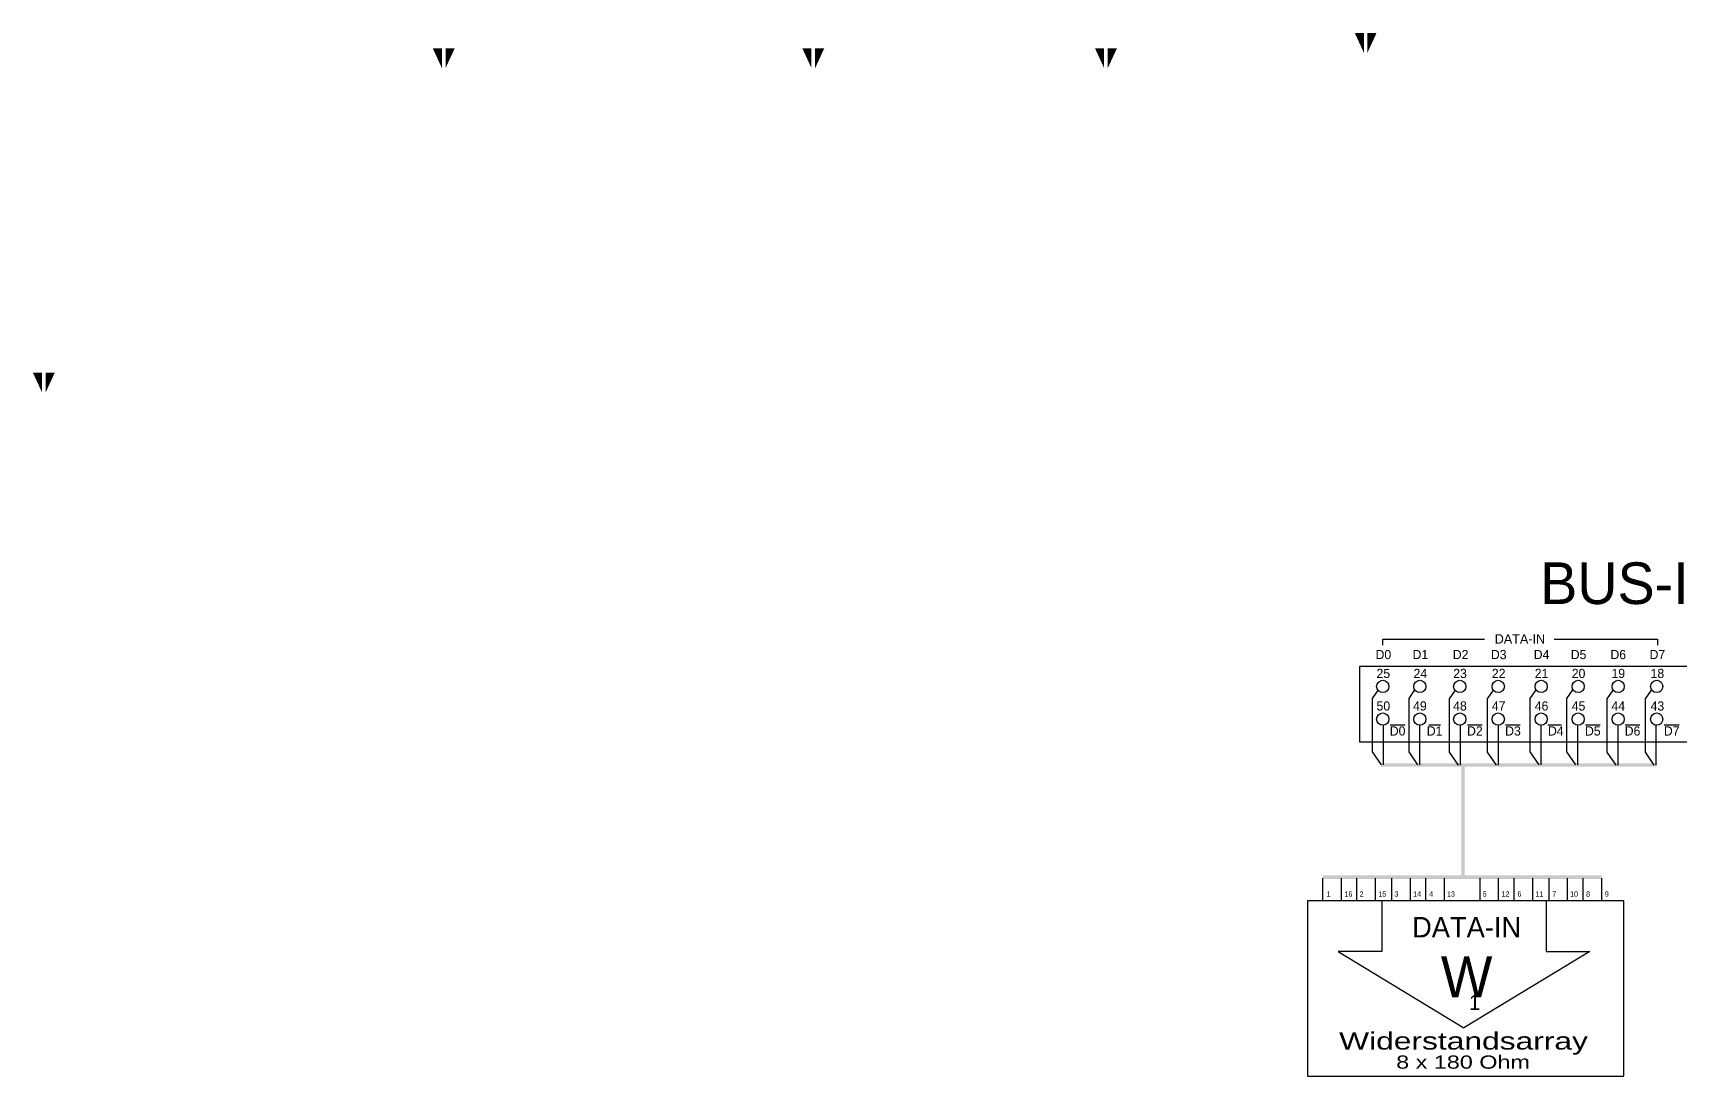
# Model space of a CAD drawing. Extents: x -23.8 to 33.3, y -2 to 29.9.
# Drawn here: x -23.84 to 0.14, y 11.36 to 26.54 of the extents above; entities that cross this region are included whole.
import ezdxf
from ezdxf.enums import TextEntityAlignment as Align

# ---------------------------------------------------------------- set-up
doc = ezdxf.new("R2010")
doc.units = 0
doc.layers.get('0').update_dxf_attribs({"linetype": 'CONTINUOUS'})

# ---------------------------------------------------------------- blocks, each defined once
blk = doc.blocks.new('RECTANG')
at = {"color": 0}
for p, q in [((1, 1), (0, 1)), ((0, 1), (0, 0)), ((1, 0), (1, 1)), ((0, 0), (1, 0))]:
    blk.add_line(p, q, dxfattribs=at)
blk = doc.blocks.new('PF')
at = {"color": 0}
for points in [[(11.09, 14.876), (11.377, 14.876), (11.377, 15.008)], [(11.09, 14.823), (11.377, 14.823), (11.377, 14.691)]]:
    blk.add_solid(points, dxfattribs=at)

msp = doc.modelspace()

# ---------------------------------------------------------------- linework, layer by layer
at = {"color": 0}
for p, q in [((-4.177, 17.63), (-4.177, 17.718)), ((-4.177, 17.718), (-2.698, 17.718)), ((-1.683, 17.718), (-0.178, 17.718)), ((-0.178, 17.718), (-0.178, 17.63)), ((-4.33, 16.856), (-4.243, 16.98)), ((-4.33, 16.079), (-4.33, 16.856)), ((-3.797, 16.856), (-3.71, 16.98)), ((-3.797, 16.079), (-3.797, 16.856)), ((-3.209, 16.85), (-3.122, 16.975)), ((-3.209, 16.073), (-3.209, 16.85)), ((-2.654, 16.85), (-2.567, 16.975)), ((-2.654, 16.073), (-2.654, 16.85)), ((-2.032, 16.856), (-1.945, 16.98)), ((-2.032, 16.079), (-2.032, 16.856)), ((-1.499, 16.856), (-1.412, 16.98)), ((-1.499, 16.079), (-1.499, 16.856)), ((-0.91, 16.85), (-0.823, 16.975)), ((-0.91, 16.073), (-0.91, 16.85)), ((-0.355, 16.85), (-0.268, 16.975)), ((-0.355, 16.073), (-0.355, 16.85)), ((-4.171, 15.892), (-4.171, 16.472)), ((-4.071, 16.472), (-3.855, 16.472)), ((-3.638, 15.892), (-3.638, 16.472)), ((-3.508, 16.472), (-3.339, 16.472)), ((-3.049, 15.887), (-3.049, 16.467)), ((-2.946, 16.472), (-2.73, 16.472)), ((-2.494, 15.887), (-2.494, 16.467)), ((-2.391, 16.472), (-2.176, 16.472)), ((-1.872, 15.892), (-1.872, 16.472)), ((-1.775, 16.472), (-1.575, 16.472)), ((-1.339, 15.892), (-1.339, 16.472)), ((-1.228, 16.472), (-1.012, 16.472)), ((-0.751, 15.887), (-0.751, 16.467)), ((-0.65, 16.472), (-0.435, 16.472)), ((-0.196, 15.887), (-0.196, 16.467)), ((-0.08, 16.472), (0.136, 16.472)), ((-4.2, 15.892), (-4.33, 16.079)), ((-3.667, 15.892), (-3.797, 16.079)), ((-3.078, 15.887), (-3.209, 16.073)), ((-2.523, 15.887), (-2.654, 16.073)), ((-1.901, 15.892), (-2.032, 16.079)), ((-1.368, 15.892), (-1.499, 16.079)), ((-0.78, 15.887), (-0.91, 16.073)), ((-0.225, 15.887), (-0.355, 16.073)), ((-5.052, 13.907), (-5.052, 14.241)), ((-4.781, 13.907), (-4.781, 14.241)), ((-4.555, 13.907), (-4.555, 14.241)), ((-4.283, 13.907), (-4.283, 14.241)), ((-4.047, 13.907), (-4.047, 14.241)), ((-3.776, 13.907), (-3.776, 14.241)), ((-3.55, 13.907), (-3.55, 14.241)), ((-3.278, 13.907), (-3.278, 14.241)), ((-2.763, 13.907), (-2.763, 14.241)), ((-2.492, 13.907), (-2.492, 14.241)), ((-2.266, 13.907), (-2.266, 14.241)), ((-1.994, 13.907), (-1.994, 14.241)), ((-1.758, 13.907), (-1.758, 14.241)), ((-1.487, 13.907), (-1.487, 14.241)), ((-1.261, 13.907), (-1.261, 14.241)), ((-0.989, 13.907), (-0.989, 14.241)), ((-4.192, 13.899), (-4.192, 13.175)), ((-1.802, 13.899), (-1.802, 13.175)), ((-4.192, 13.175), (-4.828, 13.175)), ((-4.828, 13.175), (-2.997, 12.062)), ((-1.166, 13.175), (-2.997, 12.062)), ((-1.802, 13.175), (-1.166, 13.175))]:
    msp.add_line(p, q, dxfattribs=at)
for centre in [(-4.18, 17.032), (-3.64, 17.032), (-3.058, 17.032), (-2.497, 17.032), (-1.873, 17.032), (-1.333, 17.032), (-0.751, 17.032), (-0.19, 17.032), (-4.18, 16.556), (-3.64, 16.556), (-3.058, 16.556), (-2.497, 16.556), (-1.873, 16.556), (-1.333, 16.556), (-0.751, 16.556), (-0.19, 16.556)]:
    msp.add_circle(centre, 0.0891, dxfattribs=at)
for points in [[(-4.204, 15.914), (-4.204, 15.864), (-0.197, 15.914), (-0.197, 15.864)], [(-3.036, 14.24), (-2.986, 14.24), (-3.036, 15.873), (-2.986, 15.873)], [(-5.05, 14.281), (-5.05, 14.231), (-0.99, 14.281), (-0.99, 14.231)]]:
    msp.add_trace(points, dxfattribs=at)

# ---------------------------------------------------------------- block references
at = {"color": 0, "rotation": 90}
for p in [(10.421, 15.166), (-3.005, 14.94), (2.377, 14.94), (6.639, 14.94), (-8.829, 10.22)]:
    msp.add_blockref('PF', p, dxfattribs=at)
at = {"color": 0}
for p, xscale, yscale, zscale in [((-4.518, 16.223), 14.39158386929646, 1.099761215786977, 14.39158386929646), ((-5.277, 11.361), 4.60920747678198, 2.547625941625421, 4.60920747678198)]:
    msp.add_blockref('RECTANG', p, dxfattribs=dict(at, xscale=xscale, yscale=yscale, zscale=zscale))

# ---------------------------------------------------------------- texts
for s, height, p in [('BUS-IN (50 polig)', 0.60635, (-1.887, 18.231)), ('48', 0.1335, (-3.154, 16.681)), ('1', 0.0754, (-4.997, 13.973)), ('16', 0.0754, (-4.737, 13.973)), ('2', 0.0754, (-4.517, 13.973)), ('15', 0.0754, (-4.244, 13.973)), ('3', 0.0754, (-4.01, 13.973)), ('14', 0.0754, (-3.737, 13.973)), ('4', 0.0754, (-3.504, 13.973)), ('13', 0.0754, (-3.244, 13.973)), ('5', 0.0754, (-2.724, 13.973)), ('12', 0.0754, (-2.451, 13.973)), ('6', 0.0754, (-2.218, 13.973)), ('11', 0.0754, (-1.958, 13.973)), ('7', 0.0754, (-1.711, 13.973)), ('10', 0.0754, (-1.451, 13.973)), ('8', 0.0754, (-1.218, 13.973)), ('9', 0.0754, (-0.945, 13.973))]:
    msp.add_text(s, height=height, dxfattribs=at).set_placement(p)
for s, height, p in [('DATA-IN', 0.1373, (-2.182, 17.655)), ('D0', 0.1335, (-4.171, 17.429)), ('D1', 0.1335, (-3.632, 17.429)), ('D2', 0.1335, (-3.046, 17.429)), ('D3', 0.1335, (-2.491, 17.429)), ('D4', 0.1335, (-1.867, 17.429)), ('D5', 0.1335, (-1.328, 17.429)), ('D6', 0.1335, (-0.75, 17.429)), ('D7', 0.1335, (-0.18, 17.429)), ('25', 0.1335, (-4.171, 17.154)), ('24', 0.1335, (-3.632, 17.154)), ('23', 0.1335, (-3.054, 17.154)), ('22', 0.1335, (-2.491, 17.154)), ('21', 0.1335, (-1.867, 17.154)), ('20', 0.1335, (-1.328, 17.154)), ('19', 0.1335, (-0.75, 17.154)), ('18', 0.1335, (-0.18, 17.154)), ('50', 0.1335, (-4.171, 16.681)), ('49', 0.1335, (-3.639, 16.681)), ('47', 0.1335, (-2.491, 16.681)), ('46', 0.1335, (-1.867, 16.681)), ('45', 0.1335, (-1.328, 16.681)), ('44', 0.1335, (-0.75, 16.681)), ('43', 0.1335, (-0.18, 16.681)), ('D0', 0.1335, (-3.963, 16.317)), ('D1', 0.1335, (-3.424, 16.317)), ('D2', 0.1335, (-2.838, 16.317)), ('D3', 0.1335, (-2.283, 16.317)), ('D4', 0.1335, (-1.659, 16.317)), ('D5', 0.1335, (-1.12, 16.317)), ('D6', 0.1335, (-0.542, 16.317)), ('D7', 0.1335, (0.028, 16.317)), ('DATA-IN', 0.297, (-2.958, 13.379)), ('W', 0.594, (-2.958, 12.507)), ('1', 0.223, (-2.841, 12.322))]:
    msp.add_text(s, height=height, dxfattribs=at).set_placement(p, align=Align.CENTER)
for s, height, p, p2 in [('Widerstandsarray', 0.25115, (-4.815, 11.746), (-1.192, 11.746)), ('8 x 180 Ohm', 0.19208, (-3.984, 11.468), (-2.036, 11.468))]:
    msp.add_text(s, height=height, dxfattribs=at).set_placement(p, p2, align=Align.ALIGNED)

doc.saveas('drawing.dxf')
